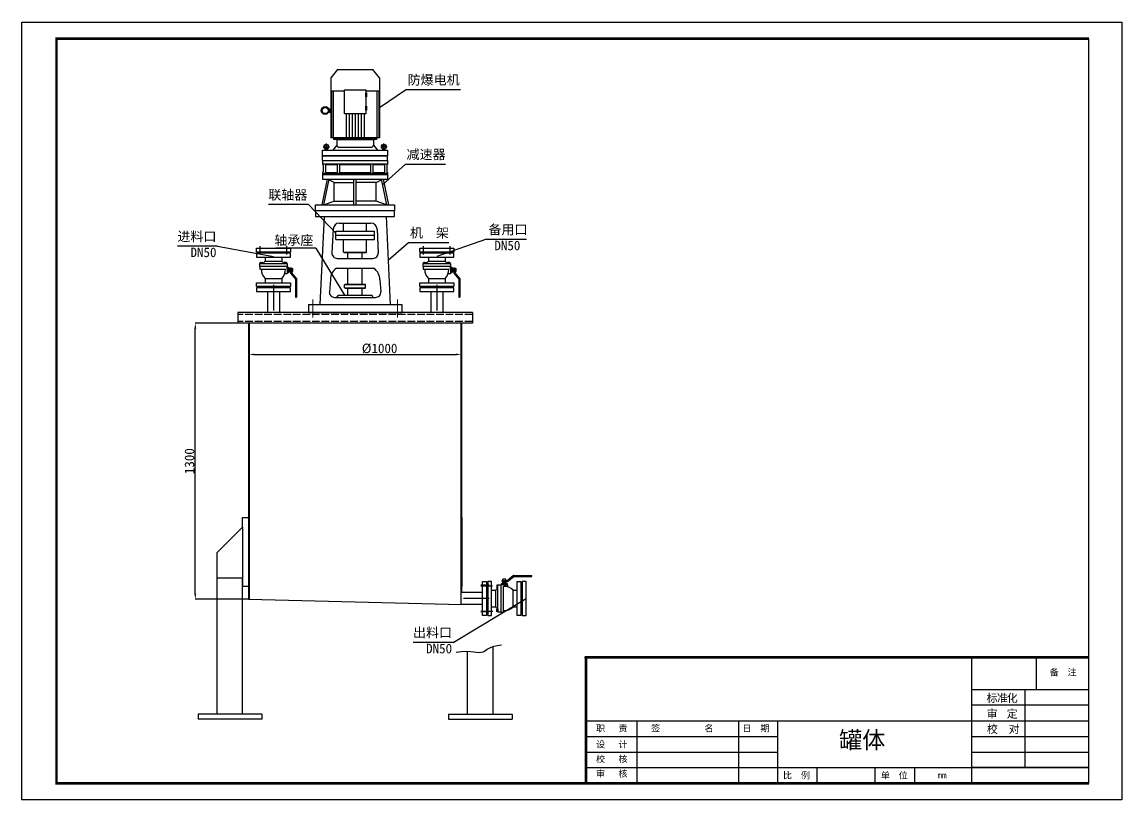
# Model space of a CAD drawing. Header units: millimetres. Extents: x 2128 to 23460, y -18769 to 2996.
# Drawn here: x 13113 to 18298, y -9465 to -5798 of the extents above; entities that cross this region are included whole.
import ezdxf

# ---------------------------------------------------------------- set-up
doc = ezdxf.new("R2010")
doc.units = ezdxf.units.MM
for name, pattern in [('ACAD_ISO02W100', [15, 12, -3]), ('ACAD_ISO04W100', [30, 24, -3, 0, -3]), ('ZXX-L', [3.28, 2.5, -0.3, 0.18, -0.3])]:
    doc.linetypes.add(name, pattern=pattern)
doc.layers.add('E 长中心线', color=3, linetype='ZXX-L', lineweight=18)
doc.layers.add('标注线', color=7, linetype='Continuous', lineweight=9)
for name, color, linetype in [('中心线', 1, 'ACAD_ISO04W100'), ('标注', 6, 'Continuous'), ('注释', 3, 'Continuous'), ('虚线', 7, 'ACAD_ISO02W100'), ('轴线', 1, 'ACAD_ISO04W100')]:
    doc.layers.add(name, color=color, linetype=linetype)
doc.styles.get("Standard").update_dxf_attribs({"font": ''})
doc.styles.add('STYLE1', font='')
doc.styles.get('Standard').set_extended_font_data('SimSun')
doc.styles.get('STYLE1').set_extended_font_data('FangSong_GB2312')
doc.dimstyles.new('ISO-25', dxfattribs={"dimtxt": 45, "dimasz": 25, "dimexe": 1.25, "dimexo": 0.625, "dimgap": 5, "dimtad": 1, "dimtxsty": 'Standard', "dimcen": 2.5, "dimadec": 0, "dimazin": 0, "dimtfac": 1, "dimtmove": 0, "dimatfit": 3, "dimfxl": 0, "dimarcsym": 0})

# ---------------------------------------------------------------- blocks, each defined once
blk = doc.blocks.new('*D42')
at = {"layer": 'Defpoints', "color": 0, "transparency": 16777216}
for p in [(15183.4, -7364.9), (14183.4, -7474.6), (15183.4, -7468.7)]:
    blk.add_point(p, dxfattribs=at)
at = {"layer": '标注', "color": 0, "lineweight": -2, "transparency": 16777216}
for p, q in [((14183.4, -7474), (14183.4, -7363.7)), ((14208.4, -7364.9), (15158.4, -7364.9)), ((15183.4, -7468.1), (15183.4, -7363.7))]:
    blk.add_line(p, q, dxfattribs=at)
at = {"layer": '标注', "color": 0, "transparency": 16777216}
for points in [[(14208.4, -7360.8), (14208.4, -7369.1), (14183.4, -7364.9)], [(15158.4, -7360.8), (15158.4, -7369.1), (15183.4, -7364.9)]]:
    blk.add_solid(points, dxfattribs=at)
at = {"layer": '标注', "color": 0, "transparency": 16777216, "insert": (14799.1, -7337.4), "char_height": 45, "attachment_point": 5}
blk.add_mtext('%%C1000', dxfattribs=at)
blk = doc.blocks.new('110')
for p, q in [((1360484.2, 699181.6), (1360452.6, 699142.1)), ((1360682.1, 699142.1), (1360650.5, 699181.6)), ((1360452.6, 699142.1), (1360452.6, 698859.1)), ((1360682.1, 699142.1), (1360682.1, 698859.1)), ((1360452.6, 699081.1), (1360516.9, 699081.1)), ((1360456, 699081.1), (1360456, 698859.1)), ((1360464.2, 699081.1), (1360464.2, 698859.1)), ((1360617.7, 699081.1), (1360682.1, 699081.1)), ((1360670.5, 699081.1), (1360670.5, 698859.1)), ((1360678.7, 699081.1), (1360678.7, 698859.1)), ((1360448.3, 698979.3), (1360448.3, 698997)), ((1360525.1, 698972.8), (1360525.1, 698859.1)), ((1360539.2, 698972.8), (1360539.2, 698859.1)), ((1360553.3, 698972.8), (1360553.3, 698859.1)), ((1360567.3, 698972.8), (1360567.3, 698859.1)), ((1360581.4, 698972.8), (1360581.4, 698859.1)), ((1360595.5, 698972.8), (1360595.5, 698859.1)), ((1360609.5, 698972.8), (1360609.5, 698859.1)), ((1360682.1, 698859.1), (1360452.6, 698859.1)), ((1360480.8, 698825.7), (1360461.8, 698801.9)), ((1360480.8, 698852.1), (1360480.8, 698825.7)), ((1360653.7, 698852.1), (1360653.7, 698825.7)), ((1360653.7, 698825.7), (1360672.7, 698801.9))]:
    blk.add_line(p, q)
at = {"linetype": 'Continuous', "lineweight": -3}
for p, q in [((1360484.2, 699181.6), (1360650.5, 699181.6)), ((1360480.8, 698852.1), (1360653.7, 698852.1)), ((1360413.9, 698686.1), (1360720.6, 698686.1))]:
    blk.add_line(p, q, dxfattribs=at)
at = {"color": 0}
for p, q in [((1360417.2, 698817.8), (1360446.3, 698817.8)), ((1360427.4, 698801.9), (1360427.4, 698804.2)), ((1360427.4, 698803.6), (1360436.2, 698803.6)), ((1360427.4, 698801.9), (1360436.2, 698801.9)), ((1360431.8, 698801.9), (1360431.8, 698833.2)), ((1360436.2, 698801.9), (1360436.2, 698804.2)), ((1360491.4, 698815.1), (1360643.2, 698815.1)), ((1360717.4, 698817.8), (1360688.3, 698817.8)), ((1360698.4, 698801.9), (1360698.4, 698804.2)), ((1360707.2, 698803.6), (1360698.4, 698803.6)), ((1360707.2, 698801.9), (1360698.4, 698801.9)), ((1360702.8, 698801.9), (1360702.8, 698833.2)), ((1360707.2, 698801.9), (1360707.2, 698804.2)), ((1360413.9, 698752.6), (1360413.9, 698774.5)), ((1360413.9, 698774.5), (1360720.6, 698774.5)), ((1360413.9, 698752.6), (1360413.9, 698734.5)), ((1360413.9, 698752.6), (1360720.6, 698752.6)), ((1360720.6, 698752.6), (1360720.6, 698774.5)), ((1360720.6, 698752.6), (1360720.6, 698734.5)), ((1360413.9, 698737.6), (1360720.6, 698737.6)), ((1360413.9, 698734.5), (1360414.2, 698734.5)), ((1360417.5, 698731.2), (1360417.5, 698699.6)), ((1360428.5, 698732.3), (1360428.5, 698698.5)), ((1360430.7, 698734.5), (1360481, 698734.5)), ((1360483.2, 698732.3), (1360483.2, 698698.5)), ((1360494.2, 698732.3), (1360494.2, 698698.5)), ((1360496.4, 698734.5), (1360638.2, 698734.5)), ((1360640.4, 698732.3), (1360640.4, 698698.5)), ((1360651.3, 698732.3), (1360651.3, 698698.5)), ((1360653.5, 698734.5), (1360703.9, 698734.5)), ((1360706.1, 698732.3), (1360706.1, 698698.5)), ((1360717, 698731.2), (1360717, 698699.6)), ((1360720.3, 698734.5), (1360720.6, 698734.5)), ((1360434.9, 698664.2), (1360410.2, 698543.7)), ((1360413.9, 698696.4), (1360414.2, 698696.4)), ((1360413.9, 698696.4), (1360413.9, 698686.1)), ((1360413.9, 698693.8), (1360720.6, 698693.8)), ((1360413.9, 698686.1), (1360413.9, 698664.2)), ((1360413.9, 698686.1), (1360720.6, 698686.1)), ((1360413.9, 698664.2), (1360720.6, 698664.2)), ((1360443.8, 698664.2), (1360419.1, 698543.7)), ((1360430.7, 698696.4), (1360481, 698696.4)), ((1360468.7, 698649.7), (1360443.4, 698662.5)), ((1360468.7, 698560.9), (1360468.7, 698649.7)), ((1360468.7, 698649.7), (1360561.8, 698649.7)), ((1360496.4, 698696.4), (1360638.2, 698696.4)), ((1360561.8, 698543.7), (1360561.8, 698664.2)), ((1360572.8, 698543.7), (1360572.8, 698664.2)), ((1360665.9, 698649.7), (1360572.8, 698649.7)), ((1360653.5, 698696.4), (1360703.9, 698696.4)), ((1360665.9, 698649.7), (1360691.1, 698662.5)), ((1360665.9, 698560.9), (1360665.9, 698649.7)), ((1360690.8, 698664.2), (1360715.4, 698543.7)), ((1360699.7, 698664.2), (1360724.4, 698543.7)), ((1360720.3, 698696.4), (1360720.6, 698696.4)), ((1360720.6, 698696.4), (1360720.6, 698686.1)), ((1360720.6, 698686.1), (1360720.6, 698664.2)), ((1360419.1, 698543.7), (1360468.7, 698560.9)), ((1360468.7, 698560.9), (1360561.8, 698560.9)), ((1360665.9, 698560.9), (1360572.8, 698560.9)), ((1360715.4, 698543.7), (1360665.9, 698560.9)), ((1360421.4, 698488.9), (1360401.4, 698074.3)), ((1360492.9, 698457.6), (1360641.7, 698457.6)), ((1360513.4, 698420.1), (1360513.4, 698457.6)), ((1360621.2, 698420.1), (1360621.2, 698457.6)), ((1360713.2, 698488.9), (1360733.2, 698074.3)), ((1360463.8, 698429.8), (1360458.1, 698317.5)), ((1360476, 698420.1), (1360658.5, 698420.1)), ((1360476, 698400.2), (1360476, 698420.1)), ((1360476, 698380.3), (1360476, 698400.2)), ((1360476, 698400.2), (1360658.5, 698400.2)), ((1360658.5, 698400.2), (1360658.5, 698420.1)), ((1360658.5, 698380.3), (1360658.5, 698400.2)), ((1360670.7, 698429.8), (1360676.4, 698317.5)), ((1360476, 698380.3), (1360658.5, 698380.3)), ((1360513.4, 698321.3), (1360513.4, 698380.3)), ((1360513.4, 698321.3), (1360513.4, 698367.3)), ((1360621.2, 698321.3), (1360621.2, 698380.3)), ((1360621.2, 698321.3), (1360621.2, 698367.3)), ((1360483, 698291.5), (1360651.6, 698291.5)), ((1360513.4, 698321.3), (1360515, 698319.7)), ((1360513.4, 698321.3), (1360621.2, 698321.3)), ((1360515, 698319.7), (1360619.5, 698319.7)), ((1360515, 698319.7), (1360619.5, 698319.7)), ((1360533.3, 698291.5), (1360533.3, 698319.7)), ((1360601.3, 698291.5), (1360601.3, 698319.7)), ((1360621.2, 698321.3), (1360619.5, 698319.7)), ((1360479.9, 698245.5), (1360654.7, 698245.5)), ((1360533.3, 698170.1), (1360533.3, 698245.5)), ((1360601.3, 698170.1), (1360601.3, 698245.5)), ((1360450.8, 698189.7), (1360445.9, 698133.5)), ((1360683.7, 698189.7), (1360688.7, 698133.5)), ((1360517.5, 698167.6), (1360520, 698170.1)), ((1360517.5, 698153.5), (1360517.5, 698167.6)), ((1360617.1, 698167.6), (1360517.5, 698167.6)), ((1360517.5, 698153.5), (1360520, 698151)), ((1360517.5, 698153.5), (1360617.1, 698153.5)), ((1360520, 698170.1), (1360614.6, 698170.1)), ((1360520, 698151), (1360614.6, 698151)), ((1360533.3, 698117.7), (1360533.3, 698151)), ((1360601.3, 698117.7), (1360601.3, 698151)), ((1360617.1, 698167.6), (1360614.6, 698170.1)), ((1360617.1, 698153.5), (1360614.6, 698151)), ((1360617.1, 698153.5), (1360617.1, 698167.6)), ((1360470.7, 698107.6), (1360663.8, 698107.6)), ((1360481.6, 698107.6), (1360488.5, 698117.7)), ((1360488.5, 698117.7), (1360646.1, 698117.7)), ((1360653, 698107.6), (1360646.1, 698117.7)), ((1360347.3, 698074.3), (1360347.3, 698035.9)), ((1360347.3, 698074.3), (1360787.3, 698074.3)), ((1360347.3, 698035.9), (1360787.3, 698035.9)), ((1360787.3, 698074.3), (1360787.3, 698035.9))]:
    blk.add_line(p, q, dxfattribs=at)
for points in [[(1360516.9, 699086.1), (1360617.7, 699086.1), (1360617.7, 698972.8), (1360516.9, 698972.8)], [(1360617.7, 699072.5), (1360620.4, 699072.5), (1360620.4, 699052.5), (1360617.7, 699052.5)], [(1360617.7, 699009.4), (1360620.4, 699009.4), (1360620.4, 698989.4), (1360617.7, 698989.4)], [(1360444.8, 698997), (1360451.8, 698997), (1360451.8, 698979.3), (1360444.8, 698979.3)], [(1360466.6, 698859.1), (1360668, 698859.1), (1360668, 698852.1), (1360466.6, 698852.1)], [(1360413.9, 698801.9), (1360720.6, 698801.9), (1360720.6, 698774.5), (1360413.9, 698774.5)]]:
    blk.add_lwpolyline(points, close=True)
at = {"linetype": 'Continuous', "lineweight": -3}
for points in [[(1360381.4, 698543.7), (1360753.1, 698543.7), (1360753.1, 698516.3), (1360381.4, 698516.3)], [(1360381.4, 698488.9), (1360753.1, 698488.9), (1360753.1, 698516.3), (1360381.4, 698516.3)]]:
    blk.add_lwpolyline(points, close=True, dxfattribs=at)
for radius in [18.4, 14.5]:
    blk.add_circle((1360426.3, 698988.2), radius)
at = {"color": 0}
for centre, radius in [((1360431.8, 698817.8), 11.8), ((1360431.8, 698817.8), 9.12), ((1360702.8, 698817.8), 11.8), ((1360702.8, 698817.8), 9.12)]:
    blk.add_circle(centre, radius, dxfattribs=at)
for centre, radius, start, end in [((1360423, 698804.2), 4.38, 0, 57.2084), ((1360440.5, 698804.2), 4.38, 122.7916, 180), ((1360491.4, 698825.7), 10.5, 180, 270), ((1360643.2, 698825.7), 10.5, 270, 0), ((1360694, 698804.2), 4.38, 0, 57.2084), ((1360711.5, 698804.2), 4.38, 122.7916, 180), ((1360414.2, 698731.2), 3.29, 0, 90), ((1360414.2, 698699.6), 3.29, 270, 0), ((1360430.7, 698732.3), 2.19, 90, 180), ((1360430.7, 698698.5), 2.19, 180, 270), ((1360481, 698732.3), 2.19, 0, 90), ((1360481, 698698.5), 2.19, 270, 0), ((1360496.4, 698732.3), 2.19, 90, 180), ((1360496.4, 698698.5), 2.19, 180, 270), ((1360638.2, 698732.3), 2.19, 0, 90), ((1360638.2, 698698.5), 2.19, 270, 0), ((1360653.5, 698732.3), 2.19, 90, 180), ((1360653.5, 698698.5), 2.19, 180, 270), ((1360703.9, 698732.3), 2.19, 0, 90), ((1360703.9, 698698.5), 2.19, 270, 0), ((1360720.3, 698731.2), 3.29, 90, 180), ((1360720.3, 698699.6), 3.29, 180, 270), ((1360492.9, 698428.6), 29, 90, 177.553), ((1360641.7, 698428.6), 29, 2.447, 90), ((1360483, 698316.4), 24.9, 177.553, 270), ((1360651.6, 698316.4), 24.9, 270, 2.447), ((1360516, 698191.2), 65.2, 123.6957, 181.3187), ((1360618.5, 698191.2), 65.2, 358.6813, 56.3043), ((1360470.7, 698132.5), 24.9, 177.553, 270), ((1360663.8, 698132.5), 24.9, 270, 2.447)]:
    blk.add_arc(centre, radius, start, end, dxfattribs=at)
at = {"layer": 'E 长中心线', "color": 1, "ltscale": 50}
for p, q in [((1360367.3, 698012.5), (1360367.3, 698097.2)), ((1360767.3, 698012.5), (1360767.3, 698097.2))]:
    blk.add_line(p, q, dxfattribs=at)
blk = doc.blocks.new('*D40')
at = {"layer": 'Defpoints', "color": 0, "transparency": 16777216}
for p in [(13930.3, -7218), (14130.4, -7218), (14180.4, -8518)]:
    blk.add_point(p, dxfattribs=at)
at = {"layer": '标注', "color": 0, "lineweight": -2, "transparency": 16777216}
for p, q in [((14129.8, -7218), (13929, -7218)), ((13930.3, -8493), (13930.3, -7243)), ((14179.8, -8518), (13929, -8518))]:
    blk.add_line(p, q, dxfattribs=at)
at = {"layer": '标注', "color": 0, "transparency": 16777216}
for points in [[(13926.1, -7243), (13934.4, -7243), (13930.3, -7218)], [(13926.1, -8493), (13934.4, -8493), (13930.3, -8518)]]:
    blk.add_solid(points, dxfattribs=at)
at = {"layer": '标注', "color": 0, "transparency": 16777216, "insert": (13902.8, -7868), "char_height": 45, "attachment_point": 5, "rotation": 90}
blk.add_mtext('1300', dxfattribs=at)

msp = doc.modelspace()

# ---------------------------------------------------------------- linework, layer by layer
for p, q in [((18142.247, -9385.885), (18142.247, -5877.218)), ((14218.5, -6864.515), (14378.5, -6864.515)), ((14218.5, -6882.515), (14218.5, -6864.515)), ((14378.5, -6882.515), (14218.5, -6882.515)), ((14378.5, -6888.515), (14218.5, -6888.515)), ((14218.5, -6888.515), (14218.5, -6906.515)), ((14236, -6864.515), (14236, -6864.515)), ((14378.5, -6864.515), (14378.5, -6882.515)), ((14378.5, -6906.515), (14378.5, -6888.515)), ((14988.381, -6864.515), (15148.381, -6864.515)), ((14988.381, -6882.515), (14988.381, -6864.515)), ((15148.381, -6882.515), (14988.381, -6882.515)), ((15148.381, -6888.515), (14988.381, -6888.515)), ((14988.381, -6888.515), (14988.381, -6906.515)), ((15005.881, -6864.515), (15005.881, -6864.515)), ((15148.381, -6864.515), (15148.381, -6882.515)), ((15148.381, -6906.515), (15148.381, -6888.515)), ((14218.5, -6906.515), (14378.5, -6906.515)), ((14236, -6906.515), (14236, -6906.515)), ((14239.031, -6932.876), (14239.031, -6935.318)), ((14245.932, -6932.876), (14245.932, -6935.318)), ((14259.026, -6906.515), (14259.026, -6925.992)), ((14259.026, -6925.992), (14337.974, -6925.992)), ((14337.974, -6906.515), (14337.974, -6925.992)), ((14351.068, -6932.876), (14351.068, -6935.318)), ((14357.969, -6932.876), (14357.969, -6935.318)), ((14988.381, -6906.515), (15148.381, -6906.515)), ((15005.881, -6906.515), (15005.881, -6906.515)), ((15008.911, -6932.876), (15008.911, -6935.318)), ((15015.813, -6932.876), (15015.813, -6935.318)), ((15028.907, -6906.515), (15028.907, -6925.992)), ((15028.907, -6925.992), (15107.854, -6925.992)), ((15107.854, -6906.515), (15107.854, -6925.992)), ((15120.948, -6932.876), (15120.948, -6935.318)), ((15127.85, -6932.876), (15127.85, -6935.318)), ((14352.899, -6983.028), (14362.578, -6983.028)), ((14362.578, -6953.165), (14368.894, -6953.165)), ((14362.578, -6961.505), (14368.894, -6961.505)), ((14362.578, -6963.522), (14362.578, -6983.028)), ((14362.578, -6972.445), (14368.894, -6972.445)), ((14368.894, -6980.785), (14362.578, -6980.785)), ((14368.894, -6953.165), (14368.894, -6980.785)), ((14368.894, -6959.229), (14375.143, -6959.229)), ((14368.894, -6974.72), (14375.143, -6974.72)), ((14375.143, -6959.229), (14375.143, -6974.72)), ((14375.143, -6962.381), (14378.213, -6962.381)), ((14375.143, -6971.568), (14378.213, -6971.568)), ((14378.213, -6956.977), (14378.213, -6981.768)), ((14378.213, -6956.977), (14383.213, -6956.977)), ((14378.213, -6981.768), (14402.382, -7010.789)), ((14383.213, -6956.977), (14383.213, -6979.959)), ((14383.213, -6960.389), (14389.537, -6960.389)), ((14383.213, -6973.561), (14389.537, -6973.561)), ((14383.213, -6979.959), (14407.151, -7008.702)), ((14389.537, -6973.561), (14389.537, -6960.389)), ((15122.779, -6983.028), (15132.459, -6983.028)), ((15132.459, -6953.165), (15138.774, -6953.165)), ((15132.459, -6961.505), (15138.774, -6961.505)), ((15132.459, -6963.522), (15132.459, -6983.028)), ((15132.459, -6972.445), (15138.774, -6972.445)), ((15138.774, -6980.785), (15132.459, -6980.785)), ((15138.774, -6953.165), (15138.774, -6980.785)), ((15138.774, -6959.229), (15145.023, -6959.229)), ((15138.774, -6974.72), (15145.023, -6974.72)), ((15145.023, -6959.229), (15145.023, -6974.72)), ((15145.023, -6962.381), (15148.093, -6962.381)), ((15145.023, -6971.568), (15148.093, -6971.568)), ((15148.093, -6956.977), (15148.093, -6981.768)), ((15148.093, -6956.977), (15153.093, -6956.977)), ((15148.093, -6981.768), (15172.263, -7010.789)), ((15153.093, -6956.977), (15153.093, -6979.959)), ((15153.093, -6960.389), (15159.418, -6960.389)), ((15153.093, -6973.561), (15159.418, -6973.561)), ((15153.093, -6979.959), (15177.031, -7008.702)), ((15159.418, -6973.561), (15159.418, -6960.389)), ((14218.5, -7026.981), (14378.5, -7026.981)), ((14218.5, -7044.981), (14218.5, -7026.981)), ((14378.5, -7044.981), (14218.5, -7044.981)), ((14378.5, -7050.981), (14218.5, -7050.981)), ((14218.5, -7050.981), (14218.5, -7068.981)), ((14236, -7026.981), (14236, -7026.981)), ((14259.026, -7007.592), (14259.026, -7026.981)), ((14259.026, -7007.592), (14337.974, -7007.592)), ((14337.974, -7007.38), (14337.974, -7026.981)), ((14378.5, -7026.981), (14378.5, -7044.981)), ((14378.5, -7068.981), (14378.5, -7050.981)), ((14402.382, -7010.789), (14402.382, -7095.851)), ((14407.382, -7009.342), (14407.382, -7095.851)), ((14988.381, -7026.981), (15148.381, -7026.981)), ((14988.381, -7044.981), (14988.381, -7026.981)), ((15148.381, -7044.981), (14988.381, -7044.981)), ((15148.381, -7050.981), (14988.381, -7050.981)), ((14988.381, -7050.981), (14988.381, -7068.981)), ((15005.881, -7026.981), (15005.881, -7026.981)), ((15028.907, -7007.592), (15028.907, -7026.981)), ((15028.907, -7007.592), (15107.854, -7007.592)), ((15107.854, -7007.38), (15107.854, -7026.981)), ((15148.381, -7026.981), (15148.381, -7044.981)), ((15148.381, -7068.981), (15148.381, -7050.981)), ((15172.263, -7010.789), (15172.263, -7095.851)), ((15177.263, -7009.342), (15177.263, -7095.851)), ((14218.5, -7068.981), (14378.5, -7068.981)), ((14236, -7068.981), (14236, -7068.981)), ((14270, -7068.981), (14270, -7168.05)), ((14327, -7068.981), (14327, -7168.05)), ((14402.382, -7095.851), (14407.382, -7095.851)), ((14988.381, -7068.981), (15148.381, -7068.981)), ((15005.881, -7068.981), (15005.881, -7068.981)), ((15039.881, -7068.981), (15039.881, -7168.05)), ((15096.881, -7068.981), (15096.881, -7168.05)), ((15172.263, -7095.851), (15177.263, -7095.851)), ((15236.44, -7168.05), (14130.44, -7168.05)), ((14130.44, -7168.05), (14130.44, -7218.05)), ((14683.44, -7168.05), (14708.44, -7168.05)), ((15236.44, -7168.05), (15236.44, -7218.05)), ((15236.44, -7218.05), (14130.44, -7218.05)), ((14180.44, -7218.05), (14180.44, -8518.05)), ((14183.44, -7218.05), (14183.44, -8518.126)), ((14183.44, -7218.05), (14183.44, -8518.05)), ((15183.44, -8543.577), (15183.44, -7218.05)), ((15186.44, -8486.577), (15186.44, -7218.05)), ((14153.169, -8178.368), (14153.169, -8133.3)), ((14153.169, -8133.3), (14180.44, -8133.3)), ((14180.44, -8133.3), (14180.44, -8458.637)), ((15186.44, -8133.3), (15186.44, -8458.637)), ((14153.169, -8178.368), (14033.169, -8298.368)), ((14153.169, -8178.368), (14153.169, -8428.728)), ((14033.174, -9059.648), (14033.169, -8298.367)), ((14033.169, -8418.368), (14153.169, -8418.368)), ((14153.174, -9059.648), (14153.169, -8418.368)), ((14153.169, -8418.368), (14153.169, -8458.637)), ((15284.708, -8595.077), (15284.708, -8435.077)), ((15284.708, -8435.077), (15302.708, -8435.077)), ((15302.708, -8435.077), (15302.708, -8595.077)), ((15326.708, -8435.077), (15308.708, -8435.077)), ((15308.708, -8435.077), (15308.708, -8595.077)), ((15326.708, -8595.077), (15326.708, -8435.077)), ((15373.358, -8450.999), (15373.358, -8444.683)), ((15373.358, -8444.683), (15400.978, -8444.683)), ((15377.17, -8430.364), (15400.152, -8430.364)), ((15377.17, -8435.364), (15377.17, -8430.364)), ((15377.17, -8435.364), (15401.961, -8435.364)), ((15379.422, -8444.683), (15379.422, -8438.434)), ((15379.422, -8438.434), (15394.913, -8438.434)), ((15380.582, -8430.364), (15380.582, -8424.04)), ((15393.754, -8424.04), (15380.582, -8424.04)), ((15381.698, -8450.999), (15381.698, -8444.683)), ((15382.574, -8438.434), (15382.574, -8435.364)), ((15383.715, -8450.999), (15403.221, -8450.999)), ((15391.761, -8438.434), (15391.761, -8435.364)), ((15392.638, -8450.999), (15392.638, -8444.683)), ((15393.754, -8430.364), (15393.754, -8424.04)), ((15394.913, -8444.683), (15394.913, -8438.434)), ((15400.152, -8430.364), (15428.895, -8406.426)), ((15400.978, -8444.683), (15400.978, -8450.999)), ((15401.961, -8435.364), (15430.982, -8411.195)), ((15403.221, -8460.678), (15403.221, -8450.999)), ((15429.535, -8406.195), (15516.044, -8406.195)), ((15430.982, -8411.195), (15516.044, -8411.195)), ((15447.174, -8595.077), (15447.174, -8435.077)), ((15447.174, -8435.077), (15465.174, -8435.077)), ((15465.174, -8435.077), (15465.174, -8595.077)), ((15489.174, -8435.077), (15471.174, -8435.077)), ((15471.174, -8435.077), (15471.174, -8595.077)), ((15489.174, -8595.077), (15489.174, -8435.077)), ((15516.044, -8411.195), (15516.044, -8406.195)), ((14180.44, -8458.637), (14153.169, -8458.637)), ((15284.378, -8486.577), (15183.44, -8486.577)), ((15326.708, -8475.603), (15346.185, -8475.603)), ((15346.185, -8554.551), (15346.185, -8475.603)), ((15353.069, -8455.608), (15355.511, -8455.608)), ((15353.069, -8462.509), (15355.511, -8462.509)), ((15427.573, -8475.603), (15447.174, -8475.603)), ((15427.785, -8554.551), (15427.785, -8475.603)), ((14180.44, -8518.05), (15186.44, -8543.653)), ((15284.378, -8543.577), (15183.44, -8543.577)), ((15186.44, -8543.653), (15186.44, -8543.577)), ((15326.708, -8554.551), (15346.185, -8554.551)), ((15427.785, -8554.551), (15447.174, -8554.551)), ((15284.708, -8577.577), (15284.708, -8577.577)), ((15302.708, -8595.077), (15284.708, -8595.077)), ((15308.708, -8595.077), (15326.708, -8595.077)), ((15326.708, -8577.577), (15326.708, -8577.577)), ((15353.069, -8567.645), (15355.511, -8567.645)), ((15353.069, -8574.546), (15355.511, -8574.546)), ((15447.174, -8577.577), (15447.174, -8577.577)), ((15465.174, -8595.077), (15447.174, -8595.077)), ((15471.174, -8595.077), (15489.174, -8595.077)), ((15489.174, -8577.577), (15489.174, -8577.577)), ((15333.707, -9059.648), (15333.711, -8741.524)), ((15213.707, -9059.648), (15213.71, -8763.51)), ((17590.164, -8944.531), (18142.247, -8944.531)), ((14243.174, -9059.648), (13943.174, -9059.648)), ((13943.174, -9059.648), (13943.174, -9083.648)), ((14243.174, -9059.648), (14243.174, -9083.648)), ((15123.707, -9059.648), (15423.707, -9059.648)), ((15123.707, -9059.648), (15123.707, -9083.648)), ((15423.707, -9059.648), (15423.707, -9083.648)), ((14243.174, -9083.648), (13943.174, -9083.648)), ((15123.707, -9083.648), (15423.707, -9083.648))]:
    msp.add_line(p, q)
at = {"color": 0}
msp.add_line((14543.44, -7168.05), (14823.44, -7168.05), dxfattribs=at)
at = {"color": 1, "ltscale": 50}
for p, q in [((15276.497, -8455.086), (15331.602, -8455.086)), ((15276.125, -8575.068), (15331.974, -8575.068))]:
    msp.add_line(p, q, dxfattribs=at)
at = {"linetype": 'Continuous', "lineweight": -3}
for p, q in [((15764.939, -8792.51), (18142.247, -8792.51)), ((15765.296, -8792.51), (18142.247, -8792.51)), ((15765.296, -8792.51), (18142.603, -8792.51)), ((17590.164, -9385.885), (17590.164, -8792.513)), ((17894.799, -8944.531), (17894.799, -8792.51)), ((17841.638, -9312.326), (17841.638, -8944.531)), ((18142.247, -9018.09), (17590.164, -9018.09)), ((15777.469, -9091.649), (18142.247, -9091.649)), ((16013.692, -9385.885), (16013.692, -9091.649)), ((16492.928, -9385.885), (16492.928, -9091.649)), ((16676.826, -9385.885), (16676.826, -9091.649)), ((15777.469, -9165.208), (16676.826, -9165.208)), ((17590.164, -9165.208), (18142.247, -9165.208)), ((15777.308, -9238.767), (16676.826, -9238.767)), ((17590.164, -9238.767), (18142.247, -9238.767)), ((15777.308, -9312.326), (16676.826, -9312.326)), ((16676.826, -9312.326), (18142.247, -9312.326)), ((16859.301, -9311.375), (16859.301, -9385.885)), ((17133.495, -9311.375), (17133.495, -9385.885)), ((17320.538, -9311.375), (17320.538, -9385.885)), ((18142.247, -9312.326), (17590.164, -9312.326)), ((15777.283, -9385.885), (18142.247, -9385.885))]:
    msp.add_line(p, q, dxfattribs=at)
at = {"lineweight": -3}
msp.add_lwpolyline([(13113.315, -5798.421), (18298.454, -5798.421), (18298.454, -9464.681), (13113.315, -9464.681)], close=True, dxfattribs=at)
at = {"linetype": 'Continuous', "lineweight": -3, "const_width": 12.26}
for points in [[(18142.247, -5877.218), (13275.857, -5877.218), (13275.857, -9385.885)], [(18142.247, -9385.885), (13275.857, -9385.885), (13275.857, -5877.218)], [(15765.296, -8792.52), (18142.247, -8792.51)], [(15771.335, -8792.52), (15771.335, -9385.885)]]:
    msp.add_lwpolyline(points, dxfattribs=at)
for points in [[(14248.5, -6882.515), (14248.5, -6885.515), (14348.5, -6885.515), (14348.5, -6882.515)], [(14248.5, -6888.515), (14248.5, -6885.515), (14348.5, -6885.515), (14348.5, -6888.515)], [(15018.381, -6882.515), (15018.381, -6885.515), (15118.381, -6885.515), (15118.381, -6882.515)], [(15018.381, -6888.515), (15018.381, -6885.515), (15118.381, -6885.515), (15118.381, -6888.515)], [(14362.578, -6963.522), (14362.578, -6949.92), (14234.421, -6949.92), (14234.421, -6963.522), (14355.176, -6963.522)], [(15132.459, -6963.522), (15132.459, -6949.92), (15004.302, -6949.92), (15004.302, -6963.522), (15125.056, -6963.522)], [(14248.5, -7044.981), (14248.5, -7047.981), (14348.5, -7047.981), (14348.5, -7044.981)], [(14248.5, -7050.981), (14248.5, -7047.981), (14348.5, -7047.981), (14348.5, -7050.981)], [(15018.381, -7044.981), (15018.381, -7047.981), (15118.381, -7047.981), (15118.381, -7044.981)], [(15018.381, -7050.981), (15018.381, -7047.981), (15118.381, -7047.981), (15118.381, -7050.981)], [(15383.715, -8450.999), (15370.113, -8450.999), (15370.113, -8579.156), (15383.715, -8579.156), (15383.715, -8458.401)], [(15302.708, -8565.077), (15305.708, -8565.077), (15305.708, -8465.077), (15302.708, -8465.077)], [(15308.708, -8565.077), (15305.708, -8565.077), (15305.708, -8465.077), (15308.708, -8465.077)], [(15465.174, -8565.077), (15468.174, -8565.077), (15468.174, -8465.077), (15465.174, -8465.077)], [(15471.174, -8565.077), (15468.174, -8565.077), (15468.174, -8465.077), (15471.174, -8465.077)]]:
    msp.add_lwpolyline(points)
for points in [[(14234.421, -6936.318), (14362.578, -6936.318), (14362.578, -6949.92), (14234.421, -6949.92)], [(14236.436, -6931.876), (14248.526, -6931.876), (14249.526, -6932.876), (14249.526, -6935.318), (14248.526, -6936.318), (14236.436, -6936.318), (14235.436, -6935.318), (14235.436, -6932.876)], [(14360.563, -6931.876), (14348.473, -6931.876), (14347.473, -6932.876), (14347.473, -6935.318), (14348.473, -6936.318), (14360.563, -6936.318), (14361.563, -6935.318), (14361.563, -6932.876)], [(15004.302, -6936.318), (15132.459, -6936.318), (15132.459, -6949.92), (15004.302, -6949.92)], [(15006.317, -6931.876), (15018.407, -6931.876), (15019.407, -6932.876), (15019.407, -6935.318), (15018.407, -6936.318), (15006.317, -6936.318), (15005.317, -6935.318), (15005.317, -6932.876)], [(15130.444, -6931.876), (15118.354, -6931.876), (15117.354, -6932.876), (15117.354, -6935.318), (15118.354, -6936.318), (15130.444, -6936.318), (15131.444, -6935.318), (15131.444, -6932.876)], [(15356.511, -8579.156), (15356.511, -8450.999), (15370.113, -8450.999), (15370.113, -8579.156)], [(15352.069, -8453.014), (15352.069, -8465.104), (15353.069, -8466.104), (15355.511, -8466.104), (15356.511, -8465.104), (15356.511, -8453.014), (15355.511, -8452.014), (15353.069, -8452.014)], [(15352.069, -8577.141), (15352.069, -8565.05), (15353.069, -8564.05), (15355.511, -8564.05), (15356.511, -8565.05), (15356.511, -8577.141), (15355.511, -8578.141), (15353.069, -8578.141)]]:
    msp.add_lwpolyline(points, close=True)
for centre, radius, start, end in [((14238.031, -6932.876), 1, 0, 90), ((14238.031, -6935.318), 1, 270, 0), ((14240.031, -6932.876), 1, 90, 180), ((14240.031, -6935.318), 1, 180, 270), ((14244.932, -6932.876), 1, 0, 90), ((14244.932, -6935.318), 1, 270, 0), ((14246.932, -6932.876), 1, 90, 180), ((14246.932, -6935.318), 1, 180, 270), ((14298.5, -6966.792), 56.77, 134.053634, 147.533436), ((14298.5, -6966.792), 56.77, 32.466564, 45.946366), ((14350.068, -6932.876), 1, 0, 90), ((14350.068, -6935.318), 1, 270, 0), ((14352.068, -6932.876), 1, 90, 180), ((14352.068, -6935.318), 1, 180, 270), ((14356.969, -6932.876), 1, 0, 90), ((14356.969, -6935.318), 1, 270, 0), ((14358.969, -6932.876), 1, 90, 180), ((14358.969, -6935.318), 1, 180, 270), ((15007.911, -6932.876), 1, 0, 90), ((15007.911, -6935.318), 1, 270, 0), ((15009.911, -6932.876), 1, 90, 180), ((15009.911, -6935.318), 1, 180, 270), ((15014.813, -6932.876), 1, 0, 90), ((15014.813, -6935.318), 1, 270, 0), ((15016.813, -6932.876), 1, 90, 180), ((15016.813, -6935.318), 1, 180, 270), ((15068.381, -6966.792), 56.77, 134.053634, 147.533436), ((15068.381, -6966.792), 56.77, 32.466564, 45.946366), ((15119.948, -6932.876), 1, 0, 90), ((15119.948, -6935.318), 1, 270, 0), ((15121.948, -6932.876), 1, 90, 180), ((15121.948, -6935.318), 1, 180, 270), ((15126.85, -6932.876), 1, 0, 90), ((15126.85, -6935.318), 1, 270, 0), ((15128.85, -6932.876), 1, 90, 180), ((15128.85, -6935.318), 1, 180, 270), ((14298.5, -6966.792), 56.77, 176.697973, 225.946366), ((14298.5, -6966.792), 56.77, 314.053634, 3.302027), ((15068.381, -6966.792), 56.77, 176.697973, 225.946366), ((15068.381, -6966.792), 56.77, 314.053634, 3.302027), ((14406.382, -7009.342), 1, 0, 39.788581), ((15176.263, -7009.342), 1, 0, 39.788581), ((15429.535, -8407.195), 1, 90, 129.788581), ((15386.985, -8515.077), 56.77, 122.466564, 135.946366), ((15353.069, -8454.608), 1, 180, 270), ((15353.069, -8456.608), 1, 90, 180), ((15353.069, -8461.509), 1, 180, 270), ((15353.069, -8463.509), 1, 90, 180), ((15355.511, -8454.608), 1, 270, 0), ((15355.511, -8456.608), 1, 0, 90), ((15355.511, -8461.509), 1, 270, 0), ((15355.511, -8463.509), 1, 0, 90), ((15386.985, -8515.077), 56.77, 44.053634, 93.302027), ((15386.985, -8515.077), 56.77, 224.053634, 237.533436), ((15386.985, -8515.077), 56.77, 266.697973, 315.946366), ((15353.069, -8566.645), 1, 180, 270), ((15353.069, -8568.645), 1, 90, 180), ((15353.069, -8573.546), 1, 180, 270), ((15353.069, -8575.546), 1, 90, 180), ((15355.511, -8566.645), 1, 270, 0), ((15355.511, -8568.645), 1, 0, 90), ((15355.511, -8573.546), 1, 270, 0), ((15355.511, -8575.546), 1, 0, 90)]:
    msp.add_arc(centre, radius, start, end)
msp.add_open_spline([(15159.103, -8768.472), (15235.592, -8753.818), (15279.345, -8791.221), (15317.183, -8739.819), (15372.902, -8732.94)], degree=3, knots=[92.04093168, 92.04093168, 92.04093168, 92.04093168, 159.66291561, 200.82314606, 200.82314606, 200.82314606, 200.82314606])
at = {"layer": '中心线', "ltscale": 5}
for p, q in [((14298.5, -7037.769), (14298.5, -7168.05)), ((15068.381, -7037.769), (15068.381, -7168.05)), ((15314.659, -8515.077), (15191.077, -8515.077))]:
    msp.add_line(p, q, dxfattribs=at)
at = {"layer": '注释'}
for p, q in [((14926.142, -6116.646), (14798.221, -6203.311)), ((14926.142, -6116.646), (15180.562, -6116.646)), ((14921.057, -6467.991), (14812.346, -6566.214)), ((14921.057, -6467.991), (15109.459, -6467.991)), ((14463.45, -6658.582), (14275.048, -6658.582)), ((14463.45, -6658.582), (14592.182, -6793.758)), ((14937.027, -6837.279), (14839.348, -6922.312)), ((14937.027, -6837.279), (15125.429, -6837.279)), ((15302.261, -6822.509), (15068.381, -6903.166)), ((15302.261, -6822.509), (15490.664, -6822.509)), ((14034.961, -6854.657), (13846.559, -6854.657)), ((14034.961, -6854.657), (14298.5, -6903.166)), ((14498.569, -6863.583), (14310.167, -6863.583)), ((14498.569, -6863.583), (14633.663, -7086.229)), ((15145.619, -8721.811), (15489.174, -8515.077)), ((15145.619, -8721.811), (14957.216, -8721.811))]:
    msp.add_line(p, q, dxfattribs=at)
at = {"layer": '虚线', "color": 2, "ltscale": 3}
for p, q in [((15236.44, -7176.05), (14130.44, -7176.05)), ((15236.44, -7210.05), (14130.44, -7210.05))]:
    msp.add_line(p, q, dxfattribs=at)
at = {"layer": '轴线', "ltscale": 5}
for p, q in [((14236, -6894.796), (14236, -6855.321)), ((14361, -6894.796), (14361, -6855.321)), ((15005.881, -6894.796), (15005.881, -6855.321)), ((15130.881, -6894.796), (15130.881, -6855.321)), ((15314.989, -8452.577), (15275.514, -8452.577)), ((15314.989, -8577.577), (15275.514, -8577.577))]:
    msp.add_line(p, q, dxfattribs=at)

# ---------------------------------------------------------------- block references
at = {"linetype": 'Continuous', "lineweight": -3}
msp.add_blockref('110', (-1345883.839, -705203.912), dxfattribs=at)

# ---------------------------------------------------------------- texts
at = {"linetype": 'Continuous', "lineweight": -3, "char_height": 30.64964, "attachment_point": 1}
for s, insert, width in [('{\\fSimSun|b0|i0|c134|p54;备  注}', (17957.443, -8847.322), 410.52998), ('{\\fSimSun|b0|i0|c134|p54;职   责}', (15819.169, -9111.396), 283.58211), ('{\\fSimSun|b0|i0|c134|p54;签          名}', (16078.746, -9111.396), 356.97555), ('{\\fSimSun|b0|i0|c134|p54;日  期}', (16509.712, -9111.396), 283.58211), ('{\\fSimSun|b0|i0|c134|p54;设   计   }', (15819.169, -9187.398), 283.58211), ('{\\fSimSun|b0|i0|c134|p54;校   核   }', (15819.169, -9256.4), 283.58211), ('{\\fSimSun|b0|i0|c134|p54;审   核   }', (15819.169, -9325.151), 283.58211), ('{\\fSimSun|b0|i0|c134|p54;比  例}', (16700.229, -9333.389), 283.58211), ('{\\fSimSun|b0|i0|c134|p54;单  位}', (17160.981, -9333.389), 283.58211), ('{\\fSimSun|b0|i0|c134|p2;mm}', (17429.206, -9332.648), 283.58211)]:
    msp.add_mtext(s, dxfattribs=dict(at, insert=insert, width=width))
at = {"layer": '标注', "insert": (16965.035, -9142), "char_height": 80, "attachment_point": 1}
msp.add_mtext_dynamic_manual_height_columns('{\\C0;罐体}', width=913.33857, gutter_width=12.5, heights=[0], dxfattribs=at)
at = {"layer": '标注线', "color": 7, "ltscale": 0.13, "attachment_point": 1, "style": 'STYLE1'}
for s, insert, char_height, width in [('标', (17660.325, -8965.457), 37.736, 47.23771), ('准', (17708.841, -8965.457), 37.736, 47.23771), ('化', (17755.247, -8965.457), 37.736, 47.23771), ('审', (17660.325, -9039.681), 37.736, 47.23771), ('定', (17755.247, -9039.681), 37.736, 47.23771), ('校  对', (17661.352, -9112.034), 37.7359, 190.2792)]:
    msp.add_mtext(s, dxfattribs=dict(at, insert=insert, char_height=char_height, width=width))
at = {"layer": '注释', "char_height": 45}
for s, width, insert, attachment_point in [('防爆电机', 451.97245, (14931.018, -6048.284), 1), ('减速器', 451.97245, (14925.932, -6399.629), 1), ('联轴器', 451.97245, (14458.574, -6590.22), 3), ('进料口\\PDN50', 188.80723, (14030.086, -6786.295), 3), ('机  架', 451.97245, (14941.902, -6768.917), 1), ('\\pi4.9036;备用口\\P\\pi32.904;DN50', 188.80723, (15307.137, -6754.147), 1), ('轴承座', 451.97245, (14486.852, -6804.083), 3), ('出料口\\PDN50', 188.80723, (15140.743, -8653.449), 3)]:
    msp.add_mtext_dynamic_manual_height_columns(s, width=width, gutter_width=12.5, heights=[0], dxfattribs=dict(at, insert=insert, attachment_point=attachment_point))

# ---------------------------------------------------------------- dimensions: what is measured, and where the dimension line sits
at = {"layer": '标注'}
dim = msp.add_linear_dim(base=(13930.27, -7218.05), p1=(14180.44, -8518.05), p2=(14130.44, -7218.05), angle=90, dimstyle='ISO-25', dxfattribs=at)
dim.commit()
dim.dimension.update_dxf_attribs({"geometry": '*D40', "text_midpoint": (13902.77, -7868.05)})
dim = msp.add_linear_dim(base=(15183.44, -7364.933), p1=(14183.44, -7474.604), p2=(15183.44, -7468.676), text='%%C<>', dimstyle='ISO-25', dxfattribs=at)
dim.commit()
dim.dimension.update_dxf_attribs({"geometry": '*D42', "text_midpoint": (14799.075, -7364.933), "dimtype": 160})

doc.saveas('drawing.dxf')
